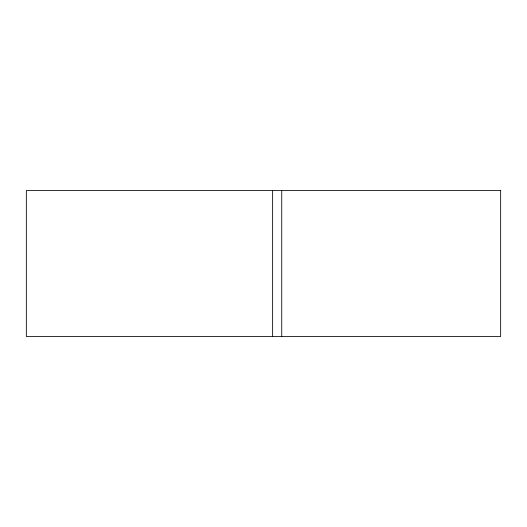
<?xml version="1.0" encoding="UTF-8"?>
<svg xmlns="http://www.w3.org/2000/svg" width="527" height="527" viewBox="0 0 527 527"><rect width="100%" height="100%" fill="white"/><g stroke="black" fill="none" stroke-linecap="round" stroke-linejoin="round"><path stroke-width="0.79" d="M281.741 190.53L281.741 336.47M272.624 190.53L272.624 336.47M500.65 190.53L26.35 190.53L26.35 336.47L500.65 336.47L500.65 190.53"/></g></svg>
